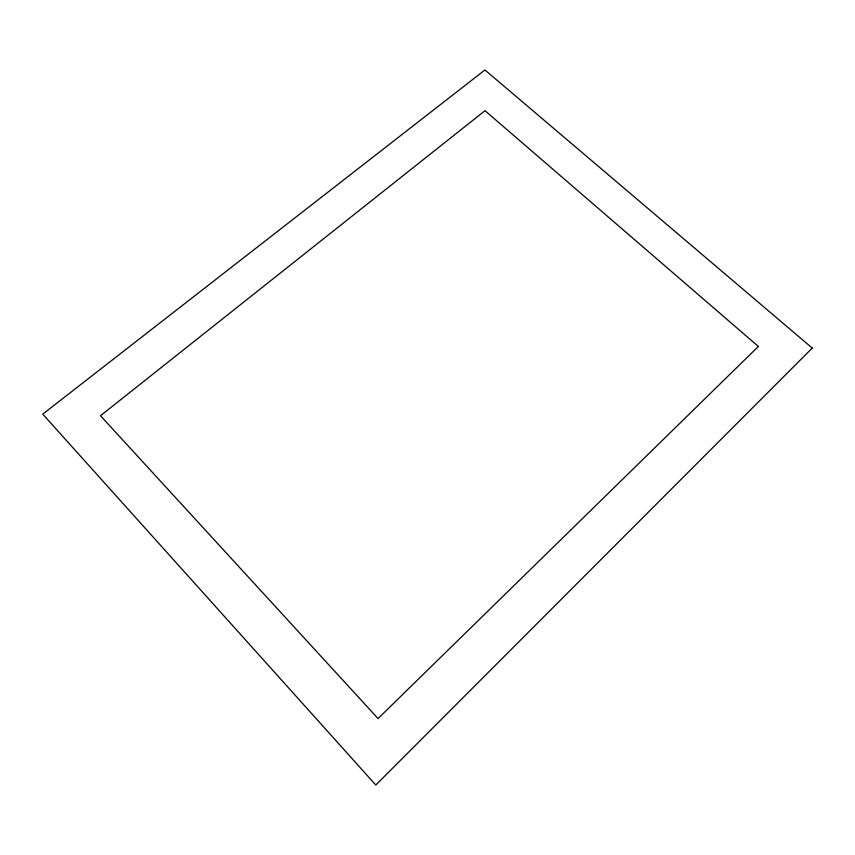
<?xml version="1.0" encoding="UTF-8"?>
<svg xmlns="http://www.w3.org/2000/svg" width="855" height="855" viewBox="0 0 855 855"><rect width="100%" height="100%" fill="white"/><g stroke="black" fill="none" stroke-linecap="round" stroke-linejoin="round"><path stroke-width="1.28" d="M812.25 348.06L375.805 785.029L42.75 414.13L484.945 69.971L812.25 348.06M758.374 346.446L378.06 718.574L100.495 415.722L485.009 110.69L758.374 346.446"/></g></svg>
